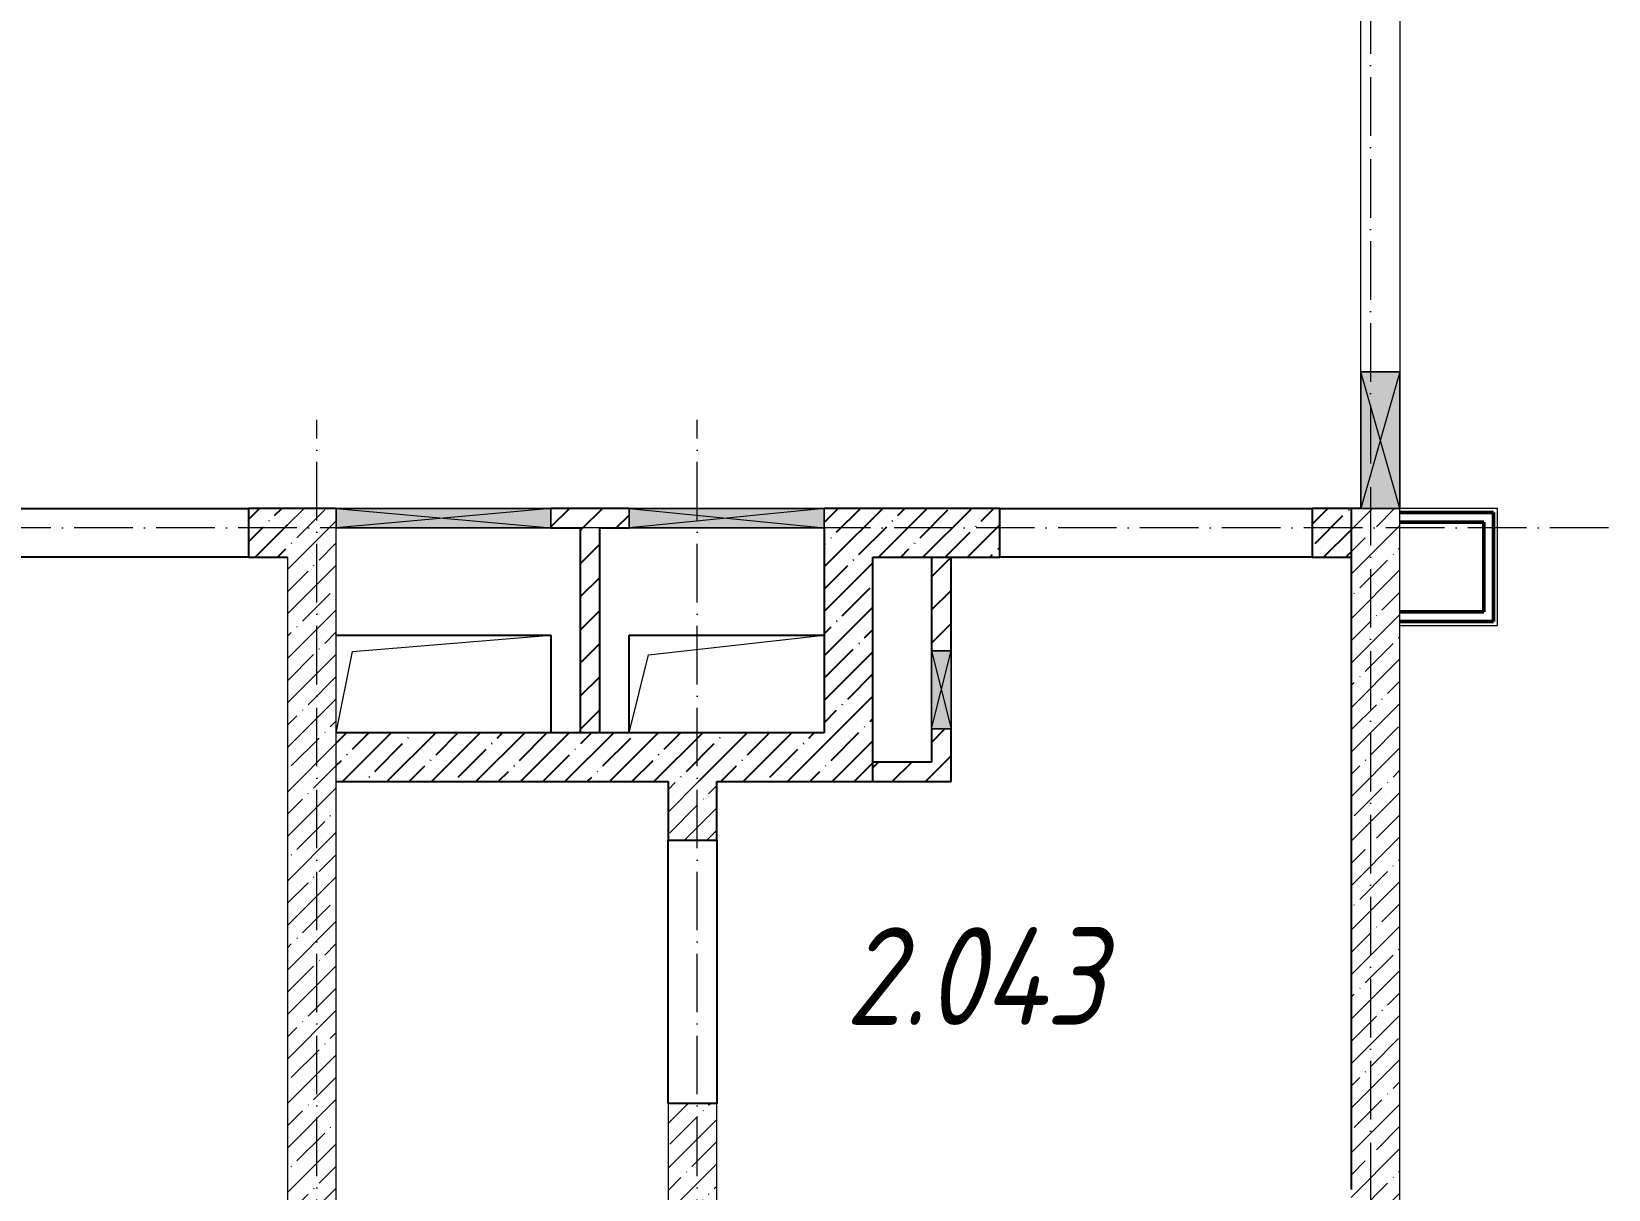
# Model space of a CAD drawing. Header units: millimetres. Extents: x -401725 to 250493, y 305116 to 802890.
# Drawn here: x 66647 to 74727, y 461607 to 467541 of the extents above; entities that cross this region are included whole.
import ezdxf

# ---------------------------------------------------------------- set-up
doc = ezdxf.new("R2010")
doc.units = ezdxf.units.MM
doc.linetypes.add('50_200_ШТРИХ_1Т_ш5_п1_п1_', pattern=[700, 500, -100, 0, -100])
for name, color, linetype, lineweight in [('A-DETL-GENF-OTLN', 7, 'Continuous', 9), ('A-GENM-____-OTLN', 7, 'Continuous', 9), ('A-GLAZ-____-OTLN', 7, 'Continuous', 9), ('A-WALL-____-MCUT-1', 7, 'Continuous', 9), ('A-WALL-____-MCUT-2', 7, 'Continuous', 50), ('A-WALL-____-PATT-1', 7, 'Continuous', 9), ('A-WALL-FNSH-MCUT-1', 7, 'Continuous', 9), ('I-WALL-____-OTLN', 7, 'Continuous', 9), ('S-GRID-____-OTLN-1', 7, '50_200_ШТРИХ_1Т_ш5_п1_п1_', 9)]:
    doc.layers.add(name, color=color, linetype=linetype, lineweight=lineweight)
doc.styles.add('ISOCPEUR_I_3', font='isocpeui.ttf', dxfattribs={"width": 0.85, "height": 2.2})
pattern_1 = [(45, (-15591.66, 459015.94), (-114.04925, 114.04925), []), (45, (-15477.61, 459015.94), (-114.04925, 114.04925), [201.612, -40.322, 3.353, -36.97])]
pattern_2 = [(45, (-15591.66, 459015.94), (-84.85281, 84.85281), [])]

# ---------------------------------------------------------------- blocks, each defined once
blk = doc.blocks.new('AR_Отверстие прямоугольное _в плите_ - AR_Отверстие прямоугольное _в плите_-V193-АР1_План отверстий 2 этажа в осях 1-64_А-ГГ')
at = {"layer": 'A-GENM-____-OTLN'}
for p, q in [((500, 250), (-500, 250)), ((-500, 250), (-500, -250)), ((-400, 150), (500, 250)), ((-500, -250), (-400, 150))]:
    blk.add_line(p, q, dxfattribs=at)
blk = doc.blocks.new('AR_Отверстие прямоугольное _в плите_ - AR_Отверстие прямоугольное _в плите_-30552508-АР1_План отверстий 2 этажа в осях 1-64_А-ГГ')
at = {"layer": 'A-GENM-____-OTLN'}
for p, q in [((550, 250), (-550, 250)), ((-466.7, 166.7), (550, 250)), ((550, -250), (550, 250)), ((-550, -250), (-466.7, 166.7))]:
    blk.add_line(p, q, dxfattribs=at)
blk = doc.blocks.new('AR_Отверстие прямоугольное _в стене_ - AR_Отверстие прямоугольное _в стене__ЭОМ-36409893-АР1_План отверстий 2 этажа в осях 1-64_А-ГГ')
at = {"layer": 'A-GLAZ-____-OTLN'}
blk.add_hatch(color=256, dxfattribs=at).paths.add_polyline_path([(350, 100), (-350, 100), (-350, -100), (350, -100)], flags=0)
at = {"layer": 'A-DETL-GENF-OTLN'}
for p, q in [((-350, -100), (-350, 100)), ((-350, 100), (350, 100)), ((350, 100), (-350, -100)), ((-350, 100), (350, -100)), ((350, 100), (-350, 100)), ((-350, 100), (-350, -100)), ((350, 100), (350, -100)), ((350, -100), (350, 100)), ((350, -100), (-350, -100)), ((-350, -100), (350, -100))]:
    blk.add_line(p, q, dxfattribs=at)
blk = doc.blocks.new('AR_Отверстие прямоугольное _в стене__БезПР - AR_Отверстие прямоугольное _в стене__БезПР-36427925-АР1_План отверстий 2 этажа в осях 1-64_А-ГГ')
at = {"layer": 'A-GLAZ-____-OTLN'}
blk.add_hatch(color=256, dxfattribs=at).paths.add_polyline_path([(500, -50), (500, 50), (-500, 50), (-500, -50)], flags=0)
at = {"layer": 'A-DETL-GENF-OTLN'}
for p, q in [((-500, -50), (-500, 50)), ((-500, 50), (500, 50)), ((500, 50), (-500, -50)), ((-500, 50), (500, -50)), ((500, 50), (-500, 50)), ((-500, 50), (-500, -50)), ((500, 50), (500, -50)), ((500, -50), (500, 50)), ((500, -50), (-500, -50)), ((-500, -50), (500, -50))]:
    blk.add_line(p, q, dxfattribs=at)
at = {"layer": 'A-GLAZ-____-OTLN'}
blk.add_line((500, 50), (-500, 50), dxfattribs=at)
blk = doc.blocks.new('AR_Отверстие прямоугольное _в стене_ - AR_Отверстие прямоугольное _в стене__ОВ-36913595-АР1_План отверстий 2 этажа в осях 1-64_А-ГГ')
at = {"layer": 'A-GLAZ-____-OTLN'}
blk.add_hatch(color=256, dxfattribs=at).paths.add_polyline_path([(550, -50), (550, 50), (-550, 50), (-550, -50), (474.6, -50)], flags=0)
at = {"layer": 'A-DETL-GENF-OTLN'}
for p, q in [((-550, -50), (-550, 50)), ((-550, 50), (550, 50)), ((550, 50), (-550, -50)), ((-550, 50), (550, -50)), ((550, 50), (-550, 50)), ((-550, 50), (-550, -50)), ((550, 50), (550, -50)), ((550, -50), (550, 50)), ((550, -50), (-550, -50)), ((-550, -50), (550, -50))]:
    blk.add_line(p, q, dxfattribs=at)
blk = doc.blocks.new('AR_Отверстие прямоугольное _в стене_ - AR_Отверстие прямоугольное _в стене__ОВ-36970111-АР1_План отверстий 2 этажа в осях 1-64_А-ГГ')
at = {"layer": 'A-GLAZ-____-OTLN'}
blk.add_hatch(color=256, dxfattribs=at).paths.add_polyline_path([(-200, -50), (200, -50), (200, 50), (-200, 50)], flags=0)
at = {"layer": 'A-DETL-GENF-OTLN'}
for p, q in [((-200, -50), (-200, 50)), ((-200, 50), (200, 50)), ((200, 50), (-200, -50)), ((-200, 50), (200, -50)), ((200, 50), (-200, 50)), ((-200, 50), (-200, -50)), ((200, 50), (200, -50)), ((200, -50), (200, 50)), ((200, -50), (-200, -50)), ((-200, -50), (200, -50))]:
    blk.add_line(p, q, dxfattribs=at)
blk = doc.blocks.new('2этаж')
at = {"layer": 'S-GRID-____-OTLN-1', "color": 251, "ltscale": 0.6, "true_color": 0x636466}
for p, q in [((73508.3, 508896.9), (73508.3, 454533.3)), ((68108.3, 454533.3), (68108.3, 465551)), ((70058.3, 454533.3), (70058.3, 465551)), ((74727.1, 464997), (-20260.4, 464997))]:
    blk.add_line(p, q, dxfattribs=at)

msp = doc.modelspace()

# ---------------------------------------------------------------- hatches: boundary and pattern name
h = msp.add_hatch()
h.set_pattern_fill('FP_25', color=256, style=0, pattern_type=2)
h.set_pattern_definition(pattern_1)
h.paths.add_polyline_path([(67958.3366, 464846.983), (67958.3366, 465096.983), (67758.3366, 465096.983), (67758.3366, 464846.983)], flags=0)
h.paths.add_polyline_path([(65808.3366, 464846.983), (66158.3366, 464846.983), (66158.3366, 465096.983), (65808.3366, 465096.983)], flags=0)
h = msp.add_hatch()
h.set_pattern_fill('FP_4', color=256, style=0, pattern_type=2)
h.set_pattern_definition(pattern_2)
h.paths.add_polyline_path([(69558.3366, 464996.983), (69708.3366, 464996.983), (69708.3366, 465096.983), (69308.3366, 465096.983), (69308.3366, 464996.983), (69458.3366, 464996.983)], flags=0)
h = msp.add_hatch()
h.set_pattern_fill('FP_25', color=256, style=0, pattern_type=2)
h.set_pattern_definition(pattern_1)
h.paths.add_polyline_path([(73208.3366, 464846.983), (73408.3366, 464846.983), (73408.3366, 465096.983), (73208.3366, 465096.983)], flags=0)
h.paths.add_polyline_path([(71608.3366, 464846.983), (71608.3366, 465096.983), (70708.3366, 465096.983), (70708.3366, 464846.983), (70958.3366, 464846.983)], flags=0)
h = msp.add_hatch()
h.set_pattern_fill('FP_4', color=256, style=0, pattern_type=2)
h.set_pattern_definition(pattern_2)
h.paths.add_polyline_path([(69558.3366, 463946.983), (69558.3366, 464996.983), (69458.3366, 464996.983), (69458.3366, 463946.983)], flags=0)
h = msp.add_hatch()
h.set_pattern_fill('FP_25', color=256, style=0, pattern_type=2)
h.set_pattern_definition(pattern_1)
h.paths.add_polyline_path([(70958.3366, 463946.983), (70958.3366, 464846.983), (70708.3366, 464846.983), (70708.3366, 463946.983)], flags=0)
h = msp.add_hatch()
h.set_pattern_fill('FP_4', color=256, style=0, pattern_type=2)
h.set_pattern_definition(pattern_2)
h.paths.add_polyline_path([(71358.3366, 463696.983), (71358.3366, 463966.983), (71258.3366, 463966.983), (71258.3366, 463696.983)], flags=0)
h.paths.add_polyline_path([(71358.3366, 464366.983), (71358.3366, 464846.983), (71258.3366, 464846.983), (71258.3366, 464366.983), (71312.6223, 464366.983)], flags=0)
h = msp.add_hatch()
h.set_pattern_fill('FP_25', color=256, style=0, pattern_type=2)
h.set_pattern_definition(pattern_1)
h.paths.add_polyline_path([(70958.3366, 463696.983), (70958.3366, 463946.983), (68208.3366, 463946.983), (68208.3366, 463696.983), (70158.3366, 463696.983)], flags=0)
h = msp.add_hatch()
h.set_pattern_fill('FP_4', color=256, style=0, pattern_type=2)
h.set_pattern_definition(pattern_2)
h.paths.add_polyline_path([(71258.3366, 463696.983), (71258.3366, 463796.983), (70958.3366, 463796.983), (70958.3366, 463696.983)], flags=0)
at = {"layer": 'A-WALL-____-PATT-1'}
h = msp.add_hatch(dxfattribs=at)
h.set_pattern_fill('FP_25', color=256, style=0, pattern_type=2)
h.set_pattern_definition(pattern_1)
h.paths.add_polyline_path([(68208.3366, 460746.983), (68208.3366, 465096.983), (67958.3366, 465096.983), (67958.3366, 460746.983)], flags=0)
h = msp.add_hatch(dxfattribs=at)
h.set_pattern_fill('FP_25', color=256, style=0, pattern_type=2)
h.set_pattern_definition(pattern_1)
h.paths.add_polyline_path([(73408.3366, 460871.983), (73658.3366, 460871.983), (73658.3366, 465096.983), (73408.3366, 465096.983), (73408.3366, 461471.8375)], flags=0)
h = msp.add_hatch(dxfattribs=at)
h.set_pattern_fill('FP_25', color=256, style=0, pattern_type=2)
h.set_pattern_definition(pattern_1)
h.paths.add_polyline_path([(70158.3366, 460996.983), (70158.3366, 462046.983), (69908.3366, 462046.983), (69908.3366, 460996.983)], flags=0)
h.paths.add_polyline_path([(69908.3366, 463396.983), (70158.3366, 463396.983), (70158.3366, 463696.983), (69908.3366, 463696.983)], flags=0)

# ---------------------------------------------------------------- linework, layer by layer
for p, q in [((66158.3366, 465096.983), (67758.3366, 465096.983)), ((68208.3366, 465096.983), (67758.3366, 465096.983)), ((67758.3366, 465096.983), (67758.3366, 464846.983)), ((69708.3366, 465096.983), (69308.3366, 465096.983)), ((71608.3366, 465096.983), (70708.3366, 465096.983)), ((71608.3366, 464846.983), (71608.3366, 465096.983)), ((71608.3366, 465096.983), (73208.3366, 465096.983)), ((73458.3366, 465096.983), (73208.3366, 465096.983)), ((73208.3366, 465096.983), (73208.3366, 464846.983)), ((73408.3366, 465096.983), (73408.3366, 461606.983)), ((69308.3366, 464996.983), (69458.3366, 464996.983)), ((69458.3366, 464996.983), (69458.3366, 463946.983)), ((69558.3366, 464996.983), (69708.3366, 464996.983)), ((69558.3366, 463946.983), (69558.3366, 464996.983)), ((70708.3366, 464996.983), (70708.3366, 463946.983)), ((67758.3366, 464846.983), (66158.3366, 464846.983)), ((67758.3366, 464846.983), (67958.3366, 464846.983)), ((70958.3366, 464846.983), (71608.3366, 464846.983)), ((70958.3366, 463696.983), (70958.3366, 464846.983)), ((71258.3366, 464846.983), (71258.3366, 464366.983)), ((71358.3366, 464366.983), (71358.3366, 464846.983)), ((73208.3366, 464846.983), (71608.3366, 464846.983)), ((73208.3366, 464846.983), (73408.3366, 464846.983)), ((68208.3366, 464446.983), (69308.3366, 464446.983)), ((69308.3366, 464446.983), (69308.3366, 463946.983)), ((69708.3366, 464446.983), (70708.3366, 464446.983)), ((69708.3366, 463946.983), (69708.3366, 464446.983)), ((70708.3366, 463946.983), (68208.3366, 463946.983)), ((71258.3366, 463966.983), (71258.3366, 463796.983)), ((71358.3366, 463696.983), (71358.3366, 463966.983)), ((71258.3366, 463796.983), (70958.3366, 463796.983)), ((68208.3366, 463696.983), (69908.3366, 463696.983)), ((69908.3366, 463696.983), (69908.3366, 463396.983)), ((70158.3366, 463396.983), (70158.3366, 463696.983)), ((70158.3366, 463696.983), (70958.3366, 463696.983)), ((70958.3366, 463696.983), (71358.3366, 463696.983)), ((69908.3366, 463396.983), (70158.3366, 463396.983)), ((69908.3366, 462046.983), (69908.3366, 463396.983)), ((70158.3366, 463396.983), (70158.3366, 462046.983)), ((70158.3366, 462046.983), (69908.3366, 462046.983))]:
    msp.add_line(p, q)
at = {"layer": 'A-WALL-____-MCUT-1'}
for p, q in [((73658.3366, 457596.983), (73658.3366, 465096.983)), ((68208.3366, 460996.983), (68208.3366, 464996.983)), ((67958.3366, 464846.983), (67958.3366, 460746.983)), ((69908.3366, 462046.983), (69908.3366, 460996.983)), ((70158.3366, 460996.983), (70158.3366, 462046.983))]:
    msp.add_line(p, q, dxfattribs=at)
at = {"layer": 'A-WALL-____-MCUT-2'}
for p, q in [((74138.3366, 465076.983), (73658.3366, 465076.983)), ((73658.3366, 465026.983), (74088.3366, 465026.983)), ((74088.3366, 465026.983), (74088.3366, 464566.983)), ((74138.3366, 464516.983), (74138.3366, 465076.983)), ((74088.3366, 464566.983), (73658.3366, 464566.983)), ((74138.3366, 464516.983), (73658.3366, 464516.983))]:
    msp.add_line(p, q, dxfattribs=at)
at = {"layer": 'A-WALL-FNSH-MCUT-1'}
for p, q in [((74158.3366, 465096.983), (73658.3366, 465096.983)), ((74158.3366, 464496.983), (74158.3366, 465096.983)), ((73658.3366, 464496.983), (74158.3366, 464496.983))]:
    msp.add_line(p, q, dxfattribs=at)
at = {"layer": 'I-WALL-____-OTLN'}
for p, q in [((73458.3366, 465796.983), (73458.3366, 467996.983)), ((73658.3366, 467996.983), (73658.3366, 465796.983))]:
    msp.add_line(p, q, dxfattribs=at)

# ---------------------------------------------------------------- block references
at = {"color": 18, "true_color": 0x000000}
msp.add_blockref('2этаж', (0, 0), dxfattribs=at)
for name, p, rotation in [('AR_Отверстие прямоугольное _в стене_ - AR_Отверстие прямоугольное _в стене__ЭОМ-36409893-АР1_План отверстий 2 этажа в осях 1-64_А-ГГ', (73558.3366, 465446.983), 269.9999999999999), ('AR_Отверстие прямоугольное _в стене_ - AR_Отверстие прямоугольное _в стене__ОВ-36970111-АР1_План отверстий 2 этажа в осях 1-64_А-ГГ', (71308.3366, 464166.983), 90)]:
    msp.add_blockref(name, p, dxfattribs=dict(rotation=rotation))
for name, p in [('AR_Отверстие прямоугольное _в стене_ - AR_Отверстие прямоугольное _в стене__ОВ-36913595-АР1_План отверстий 2 этажа в осях 1-64_А-ГГ', (68758.3366, 465046.983)), ('AR_Отверстие прямоугольное _в стене__БезПР - AR_Отверстие прямоугольное _в стене__БезПР-36427925-АР1_План отверстий 2 этажа в осях 1-64_А-ГГ', (70208.3366, 465046.983)), ('AR_Отверстие прямоугольное _в плите_ - AR_Отверстие прямоугольное _в плите_-30552508-АР1_План отверстий 2 этажа в осях 1-64_А-ГГ', (68758.3366, 464196.983)), ('AR_Отверстие прямоугольное _в плите_ - AR_Отверстие прямоугольное _в плите_-V193-АР1_План отверстий 2 этажа в осях 1-64_А-ГГ', (70208.3366, 464196.983))]:
    msp.add_blockref(name, p)

# ---------------------------------------------------------------- texts
at = {"insert": (70815.7388, 462950.3399), "char_height": 500, "width": 817.72125, "attachment_point": 1, "style": 'ISOCPEUR_I_3'}
msp.add_mtext('2.043', dxfattribs=at)

doc.saveas('drawing.dxf')
